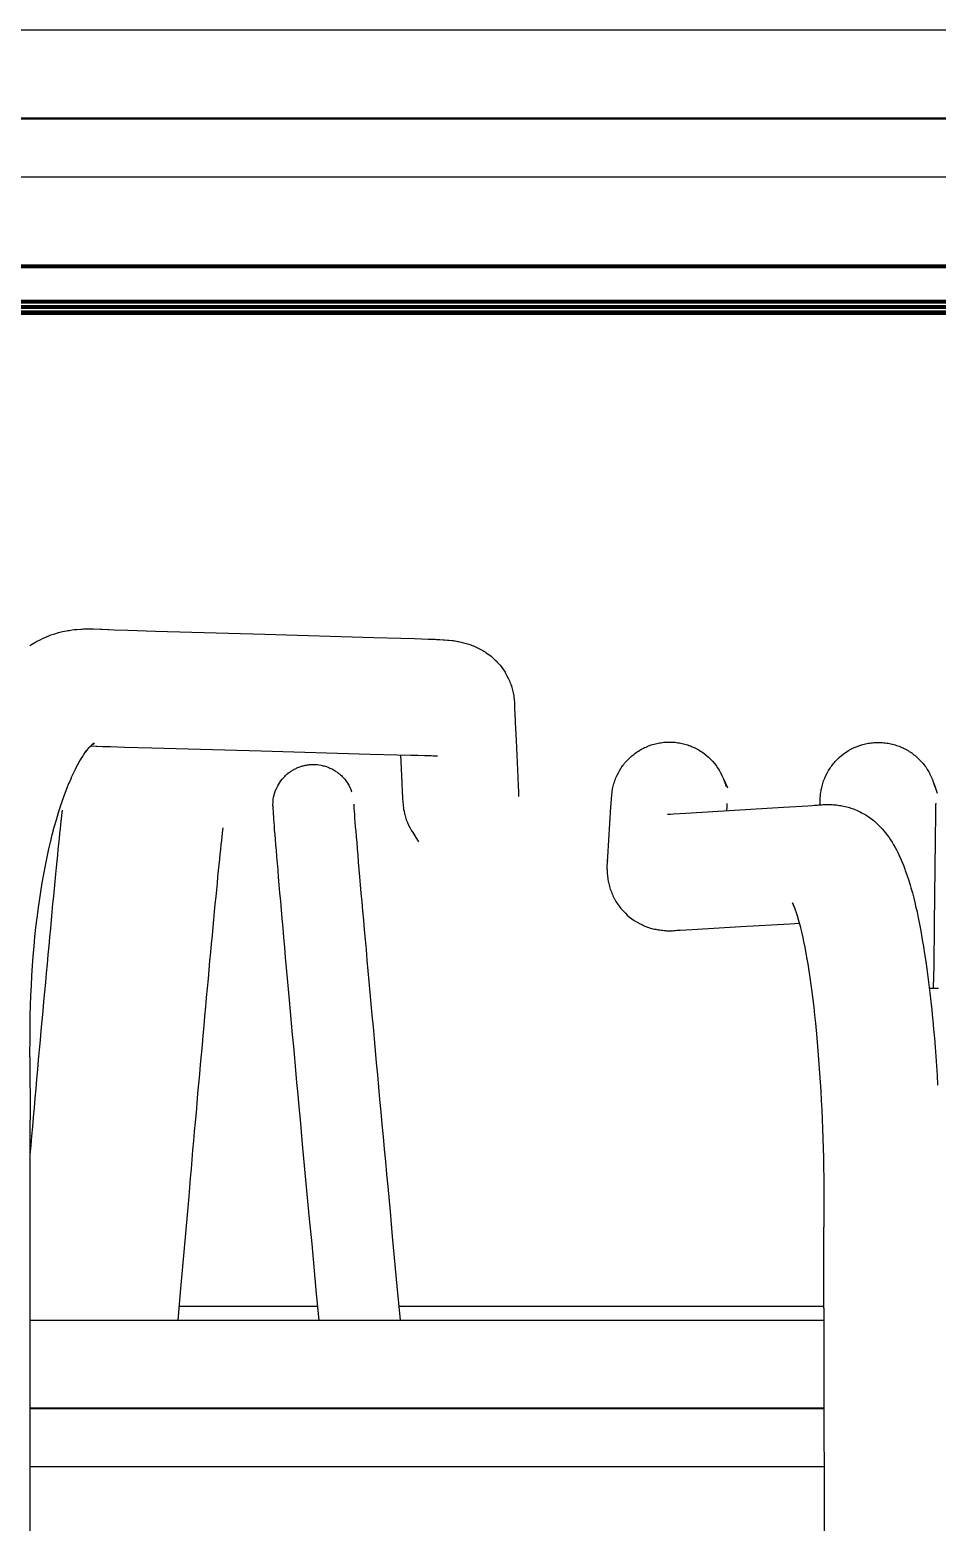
# Model space of a CAD drawing. Header units: millimetres. Extents: x -242 to 242, y -257 to 254.
# Drawn here: x -144.5 to -66, y 124.9 to 253.9 of the extents above; entities that cross this region are included whole.
import ezdxf

# ---------------------------------------------------------------- set-up
doc = ezdxf.new("R2010")
doc.units = ezdxf.units.MM
doc.layers.add('VISIBLE', color=7, linetype='Continuous')

msp = doc.modelspace()

# ---------------------------------------------------------------- linework, layer by layer
at = {"layer": 'VISIBLE'}
for p, q in [((-205.68, 253.92), (205.68, 253.92)), ((-204.15, 246.31), (204.15, 246.31)), ((-198, 246.23), (198, 246.23)), ((-204.15, 241.23), (204.15, 241.23)), ((-205.68, 233.61), (205.68, 233.61)), ((-197.98, 233.52), (197.98, 233.52)), ((-197.98, 233.46), (197.98, 233.46)), ((-197.86, 233.37), (197.86, 233.37)), ((-196.42, 230.56), (196.42, 230.56)), ((-195.41, 230.48), (195.41, 230.48)), ((-195.41, 230.42), (195.41, 230.42)), ((-195.28, 230.33), (195.28, 230.33)), ((-195.08, 230.09), (195.08, 230.09)), ((-195, 230.01), (195, 230.01)), ((-194.96, 229.95), (194.96, 229.95)), ((-194.88, 229.86), (194.88, 229.86)), ((-194.69, 229.63), (194.69, 229.63)), ((-194.62, 229.55), (194.62, 229.55)), ((-194.57, 229.49), (194.57, 229.49)), ((-194.49, 229.4), (194.49, 229.4)), ((-190.47, 229.36), (-29.92, 229.36)), ((-143.62, 201.18), (-143.29, 201.35)), ((-143.29, 201.35), (-143.07, 201.44)), ((-143.07, 201.44), (-142.74, 201.57)), ((-142.74, 201.57), (-142.63, 201.62)), ((-142.63, 201.62), (-142.52, 201.66)), ((-142.52, 201.66), (-142.41, 201.69)), ((-142.41, 201.69), (-142.3, 201.73)), ((-142.3, 201.73), (-141.96, 201.83)), ((-141.96, 201.83), (-141.85, 201.86)), ((-141.85, 201.86), (-141.73, 201.89)), ((-141.73, 201.89), (-141.62, 201.91)), ((-141.62, 201.91), (-141.29, 201.98)), ((-141.29, 201.98), (-141.17, 202)), ((-141.17, 202), (-141.06, 202.02)), ((-141.06, 202.02), (-140.94, 202.04)), ((-140.94, 202.04), (-140.61, 202.08)), ((-140.61, 202.08), (-140.49, 202.09)), ((-140.49, 202.09), (-140.38, 202.1)), ((-140.38, 202.1), (-140.05, 202.13)), ((-140.05, 202.13), (-139.93, 202.13)), ((-139.93, 202.13), (-139.82, 202.14)), ((-139.82, 202.14), (-139.5, 202.14)), ((-139.5, 202.14), (-139.38, 202.15)), ((-139.38, 202.15), (-139.07, 202.14)), ((-139.07, 202.14), (-138.95, 202.14)), ((-138.95, 202.14), (-138.34, 202.12)), ((-138.34, 202.12), (-138.22, 202.11)), ((-138.22, 202.11), (-137.62, 202.08)), ((-137.69, 202.08), (-137.15, 202.06)), ((-137.62, 202.08), (-137.62, 202.08)), ((-137.15, 202.06), (-135.97, 202.03)), ((-135.97, 202.03), (-133.6, 201.96)), ((-133.6, 201.96), (-124.15, 201.68)), ((-124.15, 201.68), (-114.73, 201.4)), ((-114.73, 201.4), (-112.38, 201.33)), ((-112.38, 201.33), (-111.2, 201.3)), ((-111.2, 201.3), (-110.61, 201.28)), ((-110.61, 201.28), (-110.01, 201.26)), ((-110.01, 201.26), (-109.71, 201.26)), ((-109.71, 201.26), (-109.42, 201.25)), ((-109.42, 201.25), (-109.3, 201.24)), ((-109.3, 201.24), (-109.01, 201.23)), ((-109.01, 201.23), (-108.73, 201.21)), ((-144.46, 200.71), (-144.36, 200.77)), ((-144.36, 200.77), (-144.03, 200.97)), ((-144.03, 200.97), (-143.93, 201.02)), ((-143.93, 201.02), (-143.83, 201.08)), ((-143.83, 201.08), (-143.62, 201.18)), ((-108.73, 201.21), (-108.61, 201.2)), ((-108.61, 201.2), (-108.35, 201.18)), ((-108.35, 201.18), (-108.23, 201.17)), ((-108.23, 201.17), (-107.98, 201.14)), ((-107.98, 201.14), (-107.86, 201.13)), ((-107.86, 201.13), (-107.74, 201.11)), ((-107.74, 201.11), (-107.69, 201.1)), ((-107.69, 201.1), (-107.46, 201.06)), ((-107.46, 201.06), (-107.4, 201.05)), ((-107.4, 201.05), (-107.28, 201.03)), ((-107.28, 201.03), (-107.16, 201)), ((-107.16, 201), (-106.97, 200.95)), ((-106.97, 200.95), (-106.85, 200.92)), ((-106.85, 200.92), (-106.73, 200.89)), ((-106.73, 200.89), (-106.62, 200.85)), ((-106.62, 200.85), (-106.5, 200.82)), ((-106.5, 200.82), (-106.33, 200.76)), ((-106.33, 200.76), (-106.22, 200.72)), ((-106.22, 200.72), (-106.1, 200.67)), ((-106.1, 200.67), (-105.99, 200.62)), ((-105.99, 200.62), (-105.88, 200.57)), ((-105.88, 200.57), (-105.77, 200.52)), ((-105.77, 200.52), (-105.63, 200.45)), ((-105.63, 200.45), (-105.52, 200.4)), ((-105.52, 200.4), (-105.41, 200.34)), ((-105.41, 200.34), (-105.3, 200.28)), ((-105.3, 200.28), (-105.2, 200.21)), ((-105.2, 200.21), (-105.1, 200.15)), ((-105.1, 200.15), (-105, 200.08)), ((-105, 200.08), (-104.88, 200)), ((-104.88, 200), (-104.78, 199.93)), ((-104.78, 199.93), (-104.59, 199.78)), ((-104.59, 199.78), (-104.4, 199.62)), ((-104.4, 199.62), (-104.31, 199.54)), ((-104.31, 199.54), (-104.22, 199.45)), ((-104.22, 199.45), (-104.14, 199.37)), ((-104.14, 199.37), (-104.05, 199.28)), ((-104.05, 199.28), (-103.97, 199.19)), ((-103.97, 199.19), (-103.89, 199.1)), ((-103.89, 199.1), (-103.81, 199)), ((-103.81, 199), (-103.66, 198.81)), ((-103.66, 198.81), (-103.52, 198.61)), ((-103.52, 198.61), (-103.38, 198.4)), ((-103.38, 198.4), (-103.33, 198.31)), ((-103.33, 198.31), (-103.21, 198.09)), ((-103.21, 198.09), (-103.1, 197.88)), ((-103.1, 197.88), (-103, 197.65)), ((-103, 197.65), (-102.95, 197.54)), ((-102.95, 197.54), (-102.91, 197.42)), ((-102.91, 197.42), (-102.87, 197.31)), ((-102.87, 197.31), (-102.83, 197.21)), ((-102.83, 197.21), (-102.8, 197.09)), ((-102.8, 197.09), (-102.73, 196.85)), ((-102.73, 196.85), (-102.68, 196.61)), ((-102.68, 196.61), (-102.63, 196.37)), ((-102.63, 196.37), (-102.62, 196.27)), ((-102.62, 196.27), (-102.59, 196.02)), ((-102.59, 196.02), (-102.57, 195.78)), ((-102.57, 195.78), (-102.56, 195.67)), ((-102.56, 195.67), (-102.56, 195.57)), ((-102.56, 195.57), (-102.55, 195.22)), ((-102.55, 195.22), (-102.55, 195.02)), ((-102.55, 195.18), (-102.54, 194.87)), ((-102.55, 195.02), (-102.55, 195.02)), ((-102.54, 194.87), (-102.5, 194.08)), ((-102.5, 194.08), (-102.43, 192.49)), ((-139.15, 192.07), (-138.97, 192.24)), ((-139.06, 192.15), (-138.89, 192.29)), ((-139.02, 192.19), (-138.92, 192.25)), ((-139.02, 192.18), (-138.92, 192.23)), ((-139.01, 192.19), (-138.87, 192.28)), ((-138.97, 192.24), (-138.97, 192.24)), ((-138.92, 192.25), (-138.92, 192.25)), ((-138.92, 192.23), (-138.92, 192.23)), ((-138.89, 192.29), (-138.89, 192.29)), ((-138.87, 192.28), (-138.87, 192.28)), ((-102.43, 192.49), (-102.28, 189.32)), ((-90.5, 192.18), (-90.38, 192.21)), ((-90.38, 192.21), (-90.26, 192.24)), ((-90.26, 192.24), (-90.14, 192.26)), ((-90.14, 192.26), (-90.02, 192.29)), ((-90.02, 192.29), (-89.9, 192.31)), ((-89.9, 192.31), (-89.78, 192.32)), ((-89.78, 192.32), (-89.65, 192.34)), ((-89.65, 192.34), (-89.53, 192.35)), ((-89.53, 192.35), (-89.41, 192.36)), ((-89.41, 192.36), (-89.29, 192.36)), ((-89.29, 192.36), (-89.16, 192.36)), ((-89.16, 192.36), (-89.04, 192.36)), ((-89.04, 192.36), (-88.92, 192.36)), ((-88.92, 192.36), (-88.8, 192.35)), ((-88.8, 192.35), (-88.67, 192.34)), ((-88.67, 192.34), (-88.55, 192.32)), ((-88.55, 192.32), (-88.43, 192.31)), ((-88.43, 192.31), (-88.31, 192.29)), ((-88.31, 192.29), (-88.19, 192.26)), ((-88.19, 192.26), (-88.07, 192.24)), ((-88.07, 192.24), (-87.95, 192.21)), ((-87.95, 192.21), (-87.83, 192.18)), ((-72.34, 192.18), (-72.1, 192.24)), ((-72.1, 192.24), (-71.98, 192.26)), ((-71.98, 192.26), (-71.85, 192.28)), ((-71.85, 192.28), (-71.73, 192.29)), ((-71.73, 192.29), (-71.61, 192.31)), ((-71.61, 192.31), (-71.49, 192.32)), ((-71.49, 192.32), (-71.36, 192.33)), ((-71.36, 192.33), (-71.24, 192.33)), ((-71.24, 192.33), (-71.12, 192.33)), ((-71.12, 192.33), (-71, 192.33)), ((-71, 192.33), (-70.87, 192.33)), ((-70.87, 192.33), (-70.75, 192.32)), ((-70.75, 192.32), (-70.63, 192.31)), ((-70.63, 192.31), (-70.51, 192.29)), ((-70.51, 192.29), (-70.38, 192.28)), ((-70.38, 192.28), (-70.26, 192.26)), ((-70.26, 192.26), (-70.14, 192.24)), ((-70.14, 192.24), (-70.02, 192.21)), ((-70.02, 192.21), (-69.9, 192.18)), ((-140.13, 190.74), (-139.9, 191.1)), ((-139.94, 191.04), (-139.78, 191.29)), ((-139.9, 191.1), (-139.9, 191.1)), ((-139.78, 191.29), (-139.54, 191.63)), ((-139.63, 191.5), (-139.42, 191.78)), ((-139.54, 191.63), (-139.54, 191.63)), ((-139.47, 191.71), (-139.32, 191.9)), ((-139.42, 191.78), (-139.42, 191.78)), ((-139.34, 191.88), (-139.22, 192.01)), ((-139.32, 191.9), (-139.32, 191.9)), ((-139.22, 192), (-139.13, 192.09)), ((-139.22, 192.01), (-139.22, 192.01)), ((-139.19, 192.04), (-138.65, 192.01)), ((-139.04, 192.16), (-138.99, 192.19)), ((-138.99, 192.19), (-138.99, 192.19)), ((-138.71, 192.02), (-138.18, 191.99)), ((-138.65, 192.01), (-138.65, 192.01)), ((-138.18, 191.99), (-138.07, 191.99)), ((-138.07, 191.99), (-137.47, 191.97)), ((-137.47, 191.97), (-136.28, 191.93)), ((-136.28, 191.93), (-133.92, 191.86)), ((-133.92, 191.86), (-124.47, 191.6)), ((-124.47, 191.6), (-115.04, 191.33)), ((-115.04, 191.33), (-112.69, 191.27)), ((-112.69, 191.27), (-111.51, 191.23)), ((-112.42, 191.26), (-112.3, 188.83)), ((-111.51, 191.23), (-110.92, 191.22)), ((-110.92, 191.22), (-110.33, 191.21)), ((-110.33, 191.21), (-109.75, 191.19)), ((-109.75, 191.19), (-109.48, 191.18)), ((-109.58, 191.18), (-109.33, 191.17)), ((-109.48, 191.18), (-109.48, 191.18)), ((-109.39, 191.17), (-109.21, 191.16)), ((-109.33, 191.17), (-109.33, 191.17)), ((-109.25, 191.16), (-109.22, 191.16)), ((-109.21, 191.16), (-109.21, 191.16)), ((-92.71, 190.89), (-92.62, 190.98)), ((-92.62, 190.98), (-92.53, 191.06)), ((-92.53, 191.06), (-92.44, 191.15)), ((-92.44, 191.15), (-92.34, 191.22)), ((-92.34, 191.22), (-92.25, 191.3)), ((-92.25, 191.3), (-92.15, 191.38)), ((-92.15, 191.38), (-92.05, 191.45)), ((-92.05, 191.45), (-91.95, 191.52)), ((-91.95, 191.52), (-91.84, 191.58)), ((-91.84, 191.58), (-91.74, 191.65)), ((-91.74, 191.65), (-91.63, 191.71)), ((-91.63, 191.71), (-91.53, 191.77)), ((-91.53, 191.77), (-91.42, 191.83)), ((-91.42, 191.83), (-91.31, 191.88)), ((-91.31, 191.88), (-91.19, 191.93)), ((-91.19, 191.93), (-91.08, 191.98)), ((-91.08, 191.98), (-90.97, 192.03)), ((-90.97, 192.03), (-90.85, 192.07)), ((-90.85, 192.07), (-90.74, 192.11)), ((-90.74, 192.11), (-90.62, 192.15)), ((-90.62, 192.15), (-90.5, 192.18)), ((-87.83, 192.18), (-87.71, 192.15)), ((-87.71, 192.15), (-87.59, 192.11)), ((-87.59, 192.11), (-87.48, 192.07)), ((-87.48, 192.07), (-87.36, 192.03)), ((-87.36, 192.03), (-87.25, 191.98)), ((-87.25, 191.98), (-87.13, 191.93)), ((-87.13, 191.93), (-87.02, 191.88)), ((-87.02, 191.88), (-86.91, 191.83)), ((-86.91, 191.83), (-86.8, 191.77)), ((-86.8, 191.77), (-86.69, 191.71)), ((-86.69, 191.71), (-86.59, 191.65)), ((-86.59, 191.65), (-86.48, 191.58)), ((-86.48, 191.58), (-86.38, 191.52)), ((-86.38, 191.52), (-86.18, 191.38)), ((-86.18, 191.38), (-85.99, 191.22)), ((-85.99, 191.22), (-85.8, 191.06)), ((-85.8, 191.06), (-85.62, 190.89)), ((-74.66, 190.86), (-74.49, 191.03)), ((-74.49, 191.03), (-74.3, 191.19)), ((-74.3, 191.19), (-74.11, 191.34)), ((-74.11, 191.34), (-73.9, 191.49)), ((-73.9, 191.49), (-73.7, 191.62)), ((-73.7, 191.62), (-73.48, 191.74)), ((-73.48, 191.74), (-73.26, 191.85)), ((-73.26, 191.85), (-73.04, 191.95)), ((-73.26, 191.85), (-73.26, 191.85)), ((-73.04, 191.95), (-72.81, 192.04)), ((-72.81, 192.04), (-72.57, 192.12)), ((-72.57, 192.12), (-72.34, 192.18)), ((-69.9, 192.18), (-69.78, 192.15)), ((-69.78, 192.15), (-69.66, 192.12)), ((-69.66, 192.12), (-69.55, 192.08)), ((-69.55, 192.08), (-69.43, 192.04)), ((-69.43, 192.04), (-69.32, 192)), ((-69.32, 192), (-69.2, 191.95)), ((-69.2, 191.95), (-69.09, 191.9)), ((-69.09, 191.9), (-68.98, 191.85)), ((-68.98, 191.85), (-68.87, 191.8)), ((-68.87, 191.8), (-68.76, 191.74)), ((-68.76, 191.74), (-68.54, 191.62)), ((-68.54, 191.62), (-68.44, 191.56)), ((-68.44, 191.56), (-68.34, 191.49)), ((-68.34, 191.49), (-68.23, 191.42)), ((-68.23, 191.42), (-68.18, 191.38)), ((-68.18, 191.38), (-68.14, 191.35)), ((-68.14, 191.35), (-68.04, 191.27)), ((-68.04, 191.27), (-67.94, 191.2)), ((-67.94, 191.2), (-67.85, 191.12)), ((-67.85, 191.12), (-67.76, 191.03)), ((-67.76, 191.03), (-67.67, 190.95)), ((-67.67, 190.95), (-67.58, 190.87)), ((-140.87, 189.27), (-140.68, 189.67)), ((-140.68, 189.67), (-140.46, 190.13)), ((-140.5, 190.05), (-140.27, 190.48)), ((-140.46, 190.13), (-140.46, 190.13)), ((-140.31, 190.41), (-140.09, 190.8)), ((-140.27, 190.48), (-140.27, 190.48)), ((-140.09, 190.8), (-140.09, 190.8)), ((-122.23, 189.58), (-122.16, 189.63)), ((-122.16, 189.63), (-122.09, 189.69)), ((-122.09, 189.69), (-122.03, 189.74)), ((-122.03, 189.74), (-121.96, 189.79)), ((-121.96, 189.79), (-121.89, 189.84)), ((-121.89, 189.84), (-121.81, 189.88)), ((-121.81, 189.88), (-121.74, 189.93)), ((-121.74, 189.93), (-121.67, 189.97)), ((-121.67, 189.97), (-121.59, 190.01)), ((-121.59, 190.01), (-121.51, 190.05)), ((-121.51, 190.05), (-121.44, 190.09)), ((-121.44, 190.09), (-121.36, 190.13)), ((-121.36, 190.13), (-121.28, 190.16)), ((-121.28, 190.16), (-121.2, 190.19)), ((-121.2, 190.19), (-121.12, 190.22)), ((-121.12, 190.22), (-121.04, 190.25)), ((-121.04, 190.25), (-120.96, 190.28)), ((-120.96, 190.28), (-120.87, 190.3)), ((-120.87, 190.3), (-120.79, 190.32)), ((-120.79, 190.32), (-120.62, 190.36)), ((-120.62, 190.36), (-120.54, 190.37)), ((-120.54, 190.37), (-120.46, 190.39)), ((-120.46, 190.39), (-120.37, 190.4)), ((-120.37, 190.4), (-120.28, 190.41)), ((-120.28, 190.41), (-120.2, 190.42)), ((-120.2, 190.42), (-120.11, 190.42)), ((-120.11, 190.42), (-120.03, 190.42)), ((-120.03, 190.42), (-119.94, 190.43)), ((-119.94, 190.43), (-119.86, 190.42)), ((-119.86, 190.42), (-119.77, 190.42)), ((-119.77, 190.42), (-119.68, 190.42)), ((-119.68, 190.42), (-119.6, 190.41)), ((-119.6, 190.41), (-119.43, 190.39)), ((-119.43, 190.39), (-119.26, 190.36)), ((-119.26, 190.36), (-119.18, 190.34)), ((-119.18, 190.34), (-119.09, 190.32)), ((-119.09, 190.32), (-119, 190.3)), ((-119.09, 190.32), (-119.09, 190.32)), ((-119, 190.3), (-118.92, 190.27)), ((-118.92, 190.27), (-118.84, 190.25)), ((-118.84, 190.25), (-118.76, 190.22)), ((-118.76, 190.22), (-118.68, 190.19)), ((-118.68, 190.19), (-118.6, 190.16)), ((-118.6, 190.16), (-118.52, 190.12)), ((-118.52, 190.12), (-118.44, 190.09)), ((-118.44, 190.09), (-118.36, 190.05)), ((-118.36, 190.05), (-118.29, 190.01)), ((-118.29, 190.01), (-118.21, 189.97)), ((-118.21, 189.97), (-118.14, 189.93)), ((-118.14, 189.93), (-118.06, 189.88)), ((-118.06, 189.88), (-117.99, 189.83)), ((-117.99, 189.83), (-117.92, 189.79)), ((-117.92, 189.79), (-117.85, 189.74)), ((-117.85, 189.74), (-117.78, 189.68)), ((-117.78, 189.68), (-117.72, 189.63)), ((-117.72, 189.63), (-117.65, 189.58)), ((-93.69, 189.49), (-93.58, 189.71)), ((-93.58, 189.71), (-93.46, 189.93)), ((-93.46, 189.93), (-93.33, 190.14)), ((-93.33, 190.14), (-93.26, 190.24)), ((-93.26, 190.24), (-93.19, 190.34)), ((-93.19, 190.34), (-93.11, 190.43)), ((-93.11, 190.43), (-93.04, 190.53)), ((-93.04, 190.53), (-92.96, 190.62)), ((-92.96, 190.62), (-92.88, 190.72)), ((-92.88, 190.72), (-92.79, 190.81)), ((-92.79, 190.81), (-92.71, 190.89)), ((-85.62, 190.89), (-85.45, 190.72)), ((-85.45, 190.72), (-85.29, 190.53)), ((-85.29, 190.53), (-85.14, 190.34)), ((-85.14, 190.34), (-85, 190.14)), ((-85, 190.14), (-84.87, 189.93)), ((-84.87, 189.93), (-84.75, 189.71)), ((-84.75, 189.71), (-84.64, 189.49)), ((-75.65, 189.46), (-75.54, 189.68)), ((-75.54, 189.68), (-75.42, 189.9)), ((-75.42, 189.9), (-75.29, 190.1)), ((-75.29, 190.1), (-75.22, 190.21)), ((-75.22, 190.21), (-75.14, 190.31)), ((-75.14, 190.31), (-75.07, 190.4)), ((-75.07, 190.4), (-74.99, 190.5)), ((-74.99, 190.5), (-74.91, 190.59)), ((-74.91, 190.59), (-74.83, 190.69)), ((-74.83, 190.69), (-74.75, 190.78)), ((-74.75, 190.78), (-74.66, 190.86)), ((-67.58, 190.87), (-67.41, 190.69)), ((-67.41, 190.69), (-67.33, 190.6)), ((-67.33, 190.6), (-67.25, 190.5)), ((-67.25, 190.5), (-67.17, 190.41)), ((-67.17, 190.41), (-67.1, 190.31)), ((-67.1, 190.31), (-67.02, 190.21)), ((-67.02, 190.21), (-66.95, 190.11)), ((-66.95, 190.11), (-66.89, 190)), ((-66.89, 190), (-66.82, 189.9)), ((-66.82, 189.9), (-66.76, 189.79)), ((-66.76, 189.79), (-66.7, 189.68)), ((-66.7, 189.68), (-66.65, 189.58)), ((-141.43, 187.87), (-141.26, 188.34)), ((-141.26, 188.34), (-141.04, 188.86)), ((-141.06, 188.82), (-140.86, 189.28)), ((-141.04, 188.86), (-141.04, 188.86)), ((-140.86, 189.28), (-140.86, 189.28)), ((-123.17, 188.27), (-123.1, 188.42)), ((-123.1, 188.42), (-123.03, 188.58)), ((-123.03, 188.58), (-122.94, 188.73)), ((-122.94, 188.73), (-122.85, 188.87)), ((-122.85, 188.87), (-122.75, 189.01)), ((-122.75, 189.01), (-122.65, 189.15)), ((-122.65, 189.15), (-122.53, 189.28)), ((-122.53, 189.28), (-122.42, 189.4)), ((-122.42, 189.4), (-122.35, 189.46)), ((-122.35, 189.46), (-122.29, 189.52)), ((-122.29, 189.52), (-122.23, 189.58)), ((-117.65, 189.58), (-117.59, 189.52)), ((-117.59, 189.52), (-117.52, 189.46)), ((-117.52, 189.46), (-117.46, 189.4)), ((-117.46, 189.4), (-117.34, 189.28)), ((-117.34, 189.28), (-117.23, 189.15)), ((-117.23, 189.15), (-117.13, 189.01)), ((-117.13, 189.01), (-117.03, 188.87)), ((-117.03, 188.87), (-116.94, 188.72)), ((-116.94, 188.72), (-116.85, 188.58)), ((-116.85, 188.58), (-116.77, 188.42)), ((-116.81, 188.5), (-116.75, 188.39)), ((-116.77, 188.42), (-116.77, 188.41)), ((-116.77, 188.41), (-116.7, 188.25)), ((-112.3, 188.83), (-112.26, 188.04)), ((-102.28, 189.32), (-102.24, 188.53)), ((-102.24, 188.53), (-102.22, 188.14)), ((-94.08, 188.32), (-94.06, 188.44)), ((-94.06, 188.44), (-94.03, 188.56)), ((-94.03, 188.56), (-94, 188.68)), ((-94, 188.68), (-93.96, 188.79)), ((-93.96, 188.79), (-93.92, 188.91)), ((-93.92, 188.91), (-93.88, 189.03)), ((-93.88, 189.04), (-93.84, 189.16)), ((-93.88, 189.03), (-93.88, 189.04)), ((-93.84, 189.16), (-93.79, 189.27)), ((-93.79, 189.27), (-93.69, 189.49)), ((-84.64, 189.49), (-84.63, 189.48)), ((-84.63, 189.48), (-84.53, 189.25)), ((-84.53, 189.25), (-84.48, 189.14)), ((-84.5, 189.18), (-84.45, 189.08)), ((-84.5, 189.17), (-84.47, 189.11)), ((-84.48, 189.14), (-84.44, 189.02)), ((-84.45, 189.08), (-84.16, 188.41)), ((-84.44, 189.02), (-84.36, 188.79)), ((-84.36, 188.79), (-84.3, 188.55)), ((-84.3, 188.55), (-84.29, 188.53)), ((-76.03, 188.3), (-75.98, 188.54)), ((-75.98, 188.54), (-75.95, 188.66)), ((-75.95, 188.66), (-75.91, 188.78)), ((-75.91, 188.78), (-75.88, 188.89)), ((-75.88, 188.89), (-75.84, 189.01)), ((-75.84, 189.01), (-75.79, 189.12)), ((-75.79, 189.12), (-75.75, 189.24)), ((-75.75, 189.24), (-75.65, 189.46)), ((-66.65, 189.58), (-66.59, 189.46)), ((-66.59, 189.46), (-66.54, 189.35)), ((-66.54, 189.35), (-66.49, 189.24)), ((-66.49, 189.24), (-66.45, 189.13)), ((-66.45, 189.13), (-66.44, 189.12)), ((-66.44, 189.12), (-66.4, 189)), ((-66.4, 189), (-66.32, 188.77)), ((-66.33, 188.79), (-66.27, 188.63)), ((-66.32, 188.77), (-66.26, 188.53)), ((-66.31, 188.73), (-66.29, 188.67)), ((-66.27, 188.63), (-66.04, 187.95)), ((-66.26, 188.53), (-66.25, 188.52)), ((-66.25, 188.52), (-66.25, 188.5)), ((-141.82, 186.74), (-141.63, 187.31)), ((-141.63, 187.31), (-141.43, 187.88)), ((-141.43, 187.88), (-141.43, 187.88)), ((-123.45, 186.89), (-123.43, 187.23)), ((-123.43, 187.23), (-123.41, 187.4)), ((-123.41, 187.43), (-123.38, 187.6)), ((-123.41, 187.4), (-123.41, 187.43)), ((-123.38, 187.6), (-123.34, 187.77)), ((-123.34, 187.77), (-123.29, 187.93)), ((-123.29, 187.93), (-123.24, 188.09)), ((-123.24, 188.09), (-123.18, 188.25)), ((-123.18, 188.25), (-123.17, 188.27)), ((-116.7, 188.25), (-116.64, 188.09)), ((-116.64, 188.09), (-116.62, 188.05)), ((-112.26, 188.04), (-112.24, 187.65)), ((-112.24, 187.65), (-112.23, 187.44)), ((-112.23, 187.44), (-112.22, 187.25)), ((-112.22, 187.25), (-112.21, 187.17)), ((-112.21, 187.17), (-112.19, 186.93)), ((-102.22, 188.14), (-102.22, 187.93)), ((-102.22, 187.93), (-102.21, 187.74)), ((-102.21, 187.74), (-102.2, 187.67)), ((-102.2, 187.67), (-102.2, 187.67)), ((-94.22, 186.76), (-94.21, 187.03)), ((-94.21, 187.03), (-94.2, 187.17)), ((-94.2, 187.17), (-94.19, 187.3)), ((-94.19, 187.3), (-94.18, 187.44)), ((-94.18, 187.51), (-94.16, 187.75)), ((-94.18, 187.44), (-94.18, 187.51)), ((-94.16, 187.8), (-94.13, 188.04)), ((-94.16, 187.75), (-94.16, 187.8)), ((-94.13, 188.04), (-94.12, 188.08)), ((-94.12, 188.08), (-94.08, 188.32)), ((-84.17, 186.95), (-84.17, 187.06)), ((-84.17, 187.06), (-84.17, 187.06)), ((-76.15, 187.1), (-76.14, 187.25)), ((-76.15, 186.94), (-76.15, 187.1)), ((-76.14, 187.36), (-76.13, 187.45)), ((-76.14, 187.25), (-76.14, 187.36)), ((-76.13, 187.52), (-76.11, 187.76)), ((-76.13, 187.45), (-76.13, 187.52)), ((-76.11, 187.8), (-76.1, 187.92)), ((-76.11, 187.76), (-76.11, 187.8)), ((-76.1, 187.92), (-76.08, 188.04)), ((-76.08, 188.04), (-76.06, 188.16)), ((-76.06, 188.16), (-76.04, 188.28)), ((-76.04, 188.28), (-76.03, 188.3)), ((-66.13, 187), (-66.12, 187.09)), ((-66.12, 187.09), (-66.12, 187.09)), ((-142.16, 185.65), (-141.97, 186.28)), ((-141.97, 186.28), (-141.78, 186.89)), ((-141.78, 186.89), (-141.78, 186.89)), ((-141.72, 185.7), (-141.68, 186.01)), ((-141.68, 186.01), (-141.65, 186.28)), ((-141.65, 186.28), (-141.63, 186.49)), ((-123.45, 186.84), (-123.45, 186.89)), ((-123.45, 186.84), (-123.45, 186.76)), ((-123.45, 186.76), (-123.44, 186.64)), ((-123.44, 186.64), (-123.43, 186.3)), ((-123.43, 186.3), (-123.42, 186.14)), ((-123.42, 186.14), (-123.4, 185.94)), ((-123.4, 185.94), (-123.39, 185.7)), ((-116.46, 186.99), (-116.46, 186.99)), ((-116.46, 186.99), (-116.45, 186.83)), ((-116.45, 186.84), (-116.45, 186.84)), ((-116.45, 186.83), (-116.44, 186.63)), ((-116.44, 186.63), (-116.42, 186.39)), ((-116.42, 186.39), (-116.4, 186.11)), ((-116.4, 186.11), (-116.38, 185.79)), ((-116.38, 185.79), (-116.35, 185.44)), ((-112.19, 186.93), (-112.19, 186.88)), ((-112.19, 186.88), (-112.16, 186.64)), ((-112.16, 186.64), (-112.14, 186.52)), ((-112.14, 186.52), (-112.11, 186.4)), ((-112.11, 186.4), (-112.06, 186.16)), ((-112.06, 186.16), (-112.05, 186.11)), ((-112.05, 186.11), (-111.98, 185.88)), ((-111.98, 185.88), (-111.91, 185.64)), ((-94.49, 182.43), (-94.22, 186.76)), ((-89.33, 186.12), (-89.24, 186.12)), ((-89.33, 186.12), (-89.28, 186.12)), ((-89.33, 186.12), (-89.33, 186.12)), ((-89.32, 186.12), (-89.19, 186.12)), ((-89.32, 186.12), (-89.32, 186.12)), ((-89.19, 186.12), (-89.07, 186.13)), ((-89.07, 186.13), (-88.81, 186.15)), ((-88.81, 186.15), (-87.75, 186.22)), ((-87.75, 186.22), (-83.54, 186.47)), ((-84.2, 186.54), (-84.19, 186.68)), ((-84.2, 186.43), (-84.2, 186.54)), ((-84.19, 186.68), (-84.18, 186.81)), ((-84.18, 186.81), (-84.17, 186.95)), ((-83.54, 186.47), (-79.32, 186.73)), ((-79.32, 186.73), (-77.21, 186.86)), ((-77.21, 186.86), (-76.79, 186.89)), ((-76.8, 186.88), (-76.6, 186.9)), ((-76.66, 186.9), (-76.39, 186.92)), ((-76.66, 186.9), (-76.66, 186.9)), ((-76.39, 186.92), (-76.27, 186.93)), ((-76.27, 186.93), (-76, 186.95)), ((-76, 186.95), (-75.88, 186.96)), ((-75.88, 186.96), (-75.75, 186.97)), ((-75.75, 186.97), (-75.63, 186.97)), ((-75.63, 186.97), (-75.49, 186.97)), ((-75.49, 186.97), (-75.37, 186.97)), ((-75.37, 186.97), (-75.25, 186.97)), ((-75.25, 186.97), (-75.1, 186.96)), ((-75.1, 186.96), (-74.98, 186.95)), ((-74.98, 186.95), (-74.86, 186.94)), ((-74.86, 186.94), (-74.74, 186.93)), ((-74.74, 186.93), (-74.62, 186.91)), ((-74.62, 186.91), (-74.47, 186.89)), ((-74.47, 186.89), (-74.35, 186.87)), ((-74.35, 186.87), (-74.23, 186.85)), ((-74.23, 186.85), (-74.11, 186.83)), ((-74.11, 186.83), (-73.99, 186.8)), ((-73.99, 186.8), (-73.84, 186.76)), ((-73.84, 186.76), (-73.72, 186.73)), ((-73.72, 186.73), (-73.61, 186.7)), ((-73.61, 186.7), (-73.49, 186.66)), ((-73.49, 186.66), (-73.37, 186.62)), ((-73.37, 186.62), (-73.26, 186.58)), ((-73.26, 186.58), (-73.15, 186.53)), ((-73.15, 186.53), (-73, 186.47)), ((-73, 186.47), (-72.89, 186.42)), ((-72.89, 186.42), (-72.77, 186.37)), ((-72.77, 186.37), (-72.67, 186.32)), ((-72.67, 186.32), (-72.56, 186.26)), ((-72.56, 186.26), (-72.45, 186.2)), ((-72.45, 186.2), (-72.3, 186.12)), ((-72.3, 186.12), (-72.2, 186.06)), ((-72.2, 186.06), (-72.09, 185.99)), ((-72.09, 185.99), (-71.99, 185.92)), ((-71.99, 185.92), (-71.79, 185.78)), ((-71.79, 185.78), (-71.6, 185.63)), ((-66.15, 185.72), (-66.14, 186.17)), ((-66.14, 186.38), (-66.13, 186.57)), ((-66.14, 186.17), (-66.14, 186.38)), ((-66.13, 186.98), (-66.12, 187.02)), ((-66.13, 186.88), (-66.13, 187)), ((-66.13, 186.74), (-66.13, 186.88)), ((-66.13, 186.57), (-66.13, 186.74)), ((-142.51, 184.35), (-142.34, 185.01)), ((-142.34, 185.01), (-142.16, 185.65)), ((-141.89, 184.03), (-141.85, 184.45)), ((-141.85, 184.45), (-141.81, 184.85)), ((-141.81, 184.85), (-141.77, 185.21)), ((-141.77, 185.21), (-141.73, 185.54)), ((-141.73, 185.54), (-141.72, 185.7)), ((-127.84, 184.18), (-127.8, 184.48)), ((-127.8, 184.48), (-127.77, 184.74)), ((-127.77, 184.74), (-127.75, 184.94)), ((-123.39, 185.7), (-123.37, 185.42)), ((-123.37, 185.42), (-123.34, 185.11)), ((-123.34, 185.11), (-123.32, 184.76)), ((-123.32, 184.76), (-123.28, 184.37)), ((-116.35, 185.44), (-116.32, 185.05)), ((-116.32, 185.05), (-116.28, 184.63)), ((-116.28, 184.63), (-116.24, 184.17)), ((-111.91, 185.64), (-111.82, 185.41)), ((-111.82, 185.41), (-111.72, 185.19)), ((-111.72, 185.19), (-111.61, 184.97)), ((-111.61, 184.97), (-111.55, 184.86)), ((-111.55, 184.86), (-111.49, 184.76)), ((-111.49, 184.76), (-111.42, 184.65)), ((-111.42, 184.65), (-111.36, 184.55)), ((-111.4, 184.62), (-111.27, 184.39)), ((-111.36, 184.55), (-111.29, 184.45)), ((-71.6, 185.63), (-71.45, 185.52)), ((-71.45, 185.52), (-71.27, 185.36)), ((-71.27, 185.36), (-71.09, 185.19)), ((-71.09, 185.19), (-70.95, 185.04)), ((-70.95, 185.04), (-70.78, 184.87)), ((-70.78, 184.87), (-70.63, 184.68)), ((-70.63, 184.68), (-70.48, 184.51)), ((-70.48, 184.51), (-70.34, 184.32)), ((-66.17, 183.9), (-66.16, 184.8)), ((-66.16, 184.8), (-66.15, 185.26)), ((-66.15, 185.26), (-66.15, 185.72)), ((-142.81, 183.12), (-142.64, 183.82)), ((-142.67, 183.69), (-142.51, 184.35)), ((-142.64, 183.82), (-142.64, 183.82)), ((-141.99, 183.1), (-141.94, 183.58)), ((-141.94, 183.58), (-141.89, 184.03)), ((-127.95, 183.09), (-127.91, 183.48)), ((-127.91, 183.48), (-127.87, 183.85)), ((-127.87, 183.85), (-127.84, 184.18)), ((-123.28, 184.37), (-123.25, 183.95)), ((-123.25, 183.95), (-123.21, 183.49)), ((-123.21, 183.49), (-123.17, 182.99)), ((-116.24, 184.17), (-116.2, 183.67)), ((-116.2, 183.67), (-116.16, 183.14)), ((-111.29, 184.45), (-111.21, 184.35)), ((-111.27, 184.39), (-110.86, 183.73)), ((-111.21, 184.35), (-111.2, 184.33)), ((-70.34, 184.32), (-70.19, 184.12)), ((-70.19, 184.12), (-70.06, 183.92)), ((-70.06, 183.92), (-69.92, 183.7)), ((-69.92, 183.7), (-69.79, 183.49)), ((-69.79, 183.49), (-69.65, 183.24)), ((-69.65, 183.24), (-69.54, 183.04)), ((-66.26, 176.63), (-66.17, 183.9)), ((-143.11, 181.68), (-142.96, 182.41)), ((-142.96, 182.41), (-142.81, 183.12)), ((-142.15, 181.51), (-142.09, 182.06)), ((-142.09, 182.06), (-142.04, 182.6)), ((-142.04, 182.6), (-141.99, 183.1)), ((-128.09, 181.75), (-128.04, 182.23)), ((-128.04, 182.23), (-127.99, 182.67)), ((-127.99, 182.67), (-127.95, 183.09)), ((-123.17, 182.99), (-123.13, 182.46)), ((-123.13, 182.46), (-123.08, 181.9)), ((-123.08, 181.9), (-123.03, 181.31)), ((-116.16, 183.14), (-116.11, 182.58)), ((-116.11, 182.58), (-116.06, 181.99)), ((-116.06, 181.99), (-116.01, 181.36)), ((-94.54, 181.67), (-94.52, 181.92)), ((-94.52, 181.99), (-94.5, 182.13)), ((-94.52, 181.92), (-94.52, 181.99)), ((-94.51, 182.07), (-94.49, 182.43)), ((-69.54, 183.04), (-69.4, 182.76)), ((-69.4, 182.76), (-69.3, 182.55)), ((-69.3, 182.55), (-69.17, 182.25)), ((-69.17, 182.25), (-69.08, 182.04)), ((-69.08, 182.04), (-68.95, 181.72)), ((-143.38, 180.19), (-143.25, 180.95)), ((-143.25, 180.95), (-143.11, 181.68)), ((-142.26, 180.32), (-142.2, 180.93)), ((-142.2, 180.93), (-142.15, 181.51)), ((-128.24, 180.16), (-128.19, 180.72)), ((-128.19, 180.72), (-128.14, 181.25)), ((-128.14, 181.25), (-128.09, 181.75)), ((-123.03, 181.31), (-122.98, 180.68)), ((-122.98, 180.68), (-122.92, 180.02)), ((-116.01, 181.36), (-115.95, 180.7)), ((-115.95, 180.7), (-115.89, 180.01)), ((-94.55, 181.36), (-94.54, 181.6)), ((-94.55, 181.36), (-94.54, 181.11)), ((-94.54, 181.6), (-94.54, 181.67)), ((-94.54, 181.11), (-94.54, 181.04)), ((-94.54, 181.04), (-94.52, 180.8)), ((-94.52, 180.8), (-94.49, 180.55)), ((-68.95, 181.72), (-68.81, 181.37)), ((-68.81, 181.37), (-68.78, 181.27)), ((-68.78, 181.27), (-68.65, 180.89)), ((-68.65, 180.89), (-68.61, 180.79)), ((-68.61, 180.79), (-68.48, 180.4)), ((-143.63, 178.65), (-143.51, 179.43)), ((-143.51, 179.43), (-143.38, 180.19)), ((-142.38, 179.04), (-142.32, 179.69)), ((-142.32, 179.69), (-142.26, 180.32)), ((-128.36, 178.98), (-128.3, 179.59)), ((-128.3, 179.59), (-128.24, 180.16)), ((-122.92, 180.02), (-122.86, 179.33)), ((-122.86, 179.33), (-122.8, 178.62)), ((-115.89, 180.01), (-115.83, 179.29)), ((-115.83, 179.29), (-115.76, 178.55)), ((-94.49, 180.55), (-94.45, 180.31)), ((-94.45, 180.31), (-94.43, 180.25)), ((-94.43, 180.25), (-94.38, 180.01)), ((-94.38, 180.01), (-94.35, 179.89)), ((-94.35, 179.89), (-94.31, 179.77)), ((-94.31, 179.77), (-94.28, 179.65)), ((-94.28, 179.65), (-94.24, 179.54)), ((-94.24, 179.54), (-94.19, 179.42)), ((-94.19, 179.42), (-94.15, 179.31)), ((-94.15, 179.31), (-94.1, 179.19)), ((-68.48, 180.4), (-68.36, 179.98)), ((-68.36, 179.98), (-68.3, 179.77)), ((-68.3, 179.77), (-68.17, 179.33)), ((-68.17, 179.33), (-68.05, 178.87)), ((-143.74, 177.87), (-143.63, 178.65)), ((-142.51, 177.68), (-142.45, 178.37)), ((-142.45, 178.37), (-142.38, 179.04)), ((-128.48, 177.71), (-128.42, 178.36)), ((-128.42, 178.36), (-128.36, 178.98)), ((-122.8, 178.62), (-122.73, 177.87)), ((-115.76, 178.55), (-115.69, 177.77)), ((-94.1, 179.19), (-94.05, 179.08)), ((-94.05, 179.08), (-94.02, 179.02)), ((-94.02, 179.02), (-93.99, 178.97)), ((-93.99, 178.97), (-93.97, 178.91)), ((-93.97, 178.91), (-93.94, 178.86)), ((-93.94, 178.86), (-93.91, 178.8)), ((-93.91, 178.8), (-93.79, 178.59)), ((-93.79, 178.59), (-93.66, 178.38)), ((-93.66, 178.38), (-93.51, 178.18)), ((-93.51, 178.18), (-93.36, 177.99)), ((-78.56, 178.46), (-78.48, 178.31)), ((-78.56, 178.46), (-78.56, 178.46)), ((-78.53, 178.41), (-78.52, 178.39)), ((-78.52, 178.4), (-78.52, 178.39)), ((-78.51, 178.39), (-78.43, 178.19)), ((-78.51, 178.39), (-78.51, 178.39)), ((-78.44, 178.24), (-78.36, 178.04)), ((-78.44, 178.24), (-78.44, 178.24)), ((-78.37, 178.06), (-78.29, 177.85)), ((-68.05, 178.87), (-67.94, 178.39)), ((-67.94, 178.39), (-67.89, 178.19)), ((-67.89, 178.19), (-67.77, 177.68)), ((-143.92, 176.34), (-143.83, 177.16)), ((-143.83, 177.11), (-143.74, 177.87)), ((-143.83, 177.16), (-143.83, 177.16)), ((-142.65, 176.25), (-142.58, 176.97)), ((-142.58, 176.97), (-142.51, 177.68)), ((-128.6, 176.36), (-128.54, 177.04)), ((-128.54, 177.04), (-128.48, 177.71)), ((-122.73, 177.87), (-122.67, 177.1)), ((-122.67, 177.1), (-122.59, 176.3)), ((-115.69, 177.77), (-115.62, 176.97)), ((-115.62, 176.97), (-115.55, 176.14)), ((-93.36, 177.99), (-93.28, 177.89)), ((-93.28, 177.89), (-93.2, 177.8)), ((-93.2, 177.8), (-93.15, 177.75)), ((-93.15, 177.75), (-92.98, 177.57)), ((-92.98, 177.57), (-92.81, 177.4)), ((-92.81, 177.4), (-92.62, 177.24)), ((-92.62, 177.24), (-92.42, 177.09)), ((-92.42, 177.09), (-92.22, 176.95)), ((-92.22, 176.95), (-92.01, 176.82)), ((-92.01, 176.82), (-91.91, 176.76)), ((-91.91, 176.76), (-91.85, 176.73)), ((-91.85, 176.73), (-91.8, 176.7)), ((-78.3, 177.86), (-78.21, 177.62)), ((-78.3, 177.86), (-78.3, 177.86)), ((-78.22, 177.64), (-78.13, 177.35)), ((-78.22, 177.64), (-78.22, 177.64)), ((-78.14, 177.39), (-78.04, 177.04)), ((-78.14, 177.39), (-78.14, 177.39)), ((-78.06, 177.12), (-77.95, 176.73)), ((-78.06, 177.12), (-78.06, 177.12)), ((-77.95, 176.73), (-77.85, 176.37)), ((-67.77, 177.68), (-67.66, 177.16)), ((-67.66, 177.16), (-67.55, 176.61)), ((-144.09, 174.7), (-144.01, 175.52)), ((-144.01, 175.52), (-143.92, 176.34)), ((-142.79, 174.75), (-142.72, 175.5)), ((-142.72, 175.5), (-142.65, 176.25)), ((-128.74, 174.93), (-128.67, 175.65)), ((-128.67, 175.65), (-128.6, 176.36)), ((-122.59, 176.3), (-122.52, 175.47)), ((-122.52, 175.47), (-122.45, 174.62)), ((-115.55, 176.14), (-115.47, 175.29)), ((-91.8, 176.7), (-91.69, 176.64)), ((-91.69, 176.64), (-91.62, 176.61)), ((-91.62, 176.61), (-91.51, 176.56)), ((-91.51, 176.56), (-91.4, 176.51)), ((-91.4, 176.51), (-91.29, 176.46)), ((-91.29, 176.46), (-91.06, 176.37)), ((-91.06, 176.37), (-90.94, 176.33)), ((-90.94, 176.33), (-90.82, 176.29)), ((-90.82, 176.29), (-90.7, 176.26)), ((-90.7, 176.26), (-90.59, 176.23)), ((-90.59, 176.23), (-90.47, 176.2)), ((-90.47, 176.2), (-90.35, 176.18)), ((-90.35, 176.18), (-90.25, 176.16)), ((-90.25, 176.16), (-90.13, 176.13)), ((-90.13, 176.13), (-90.01, 176.12)), ((-90.01, 176.12), (-89.89, 176.1)), ((-89.89, 176.1), (-89.77, 176.09)), ((-89.77, 176.09), (-89.64, 176.08)), ((-89.64, 176.08), (-89.52, 176.07)), ((-89.52, 176.07), (-89.41, 176.06)), ((-89.41, 176.06), (-89.28, 176.06)), ((-89.28, 176.06), (-89.16, 176.06)), ((-89.16, 176.06), (-89.04, 176.06)), ((-89.04, 176.06), (-88.91, 176.06)), ((-88.91, 176.06), (-88.79, 176.07)), ((-88.79, 176.07), (-88.65, 176.08)), ((-88.65, 176.08), (-88.52, 176.09)), ((-88.52, 176.09), (-88.25, 176.1)), ((-88.25, 176.1), (-87.2, 176.16)), ((-87.2, 176.16), (-82.99, 176.41)), ((-82.99, 176.41), (-78.77, 176.65)), ((-78.77, 176.65), (-77.94, 176.7)), ((-77.86, 176.41), (-77.76, 175.97)), ((-77.86, 176.41), (-77.86, 176.41)), ((-77.76, 175.97), (-77.67, 175.56)), ((-77.68, 175.61), (-77.57, 175.13)), ((-77.68, 175.61), (-77.68, 175.61)), ((-67.55, 176.61), (-67.44, 176.05)), ((-67.44, 176.05), (-67.34, 175.46)), ((-67.34, 175.46), (-67.31, 175.28)), ((-66.3, 172.99), (-66.26, 176.63)), ((-144.16, 173.86), (-144.09, 174.7)), ((-142.86, 173.97), (-142.79, 174.75)), ((-128.88, 173.44), (-128.81, 174.19)), ((-128.81, 174.19), (-128.74, 174.93)), ((-122.45, 174.62), (-122.37, 173.75)), ((-115.47, 175.29), (-115.39, 174.42)), ((-115.39, 174.42), (-115.31, 173.52)), ((-77.57, 175.13), (-77.47, 174.63)), ((-77.47, 174.63), (-77.37, 174.1)), ((-67.31, 175.28), (-67.21, 174.68)), ((-67.21, 174.68), (-67.11, 174.05)), ((-144.28, 172.17), (-144.22, 173.02)), ((-144.22, 173.02), (-144.16, 173.86)), ((-143.01, 172.39), (-142.93, 173.19)), ((-142.93, 173.19), (-142.86, 173.97)), ((-128.95, 172.67), (-128.88, 173.44)), ((-122.37, 173.75), (-122.29, 172.85)), ((-122.29, 172.85), (-122.21, 171.94)), ((-115.31, 173.52), (-115.23, 172.6)), ((-77.37, 174.1), (-77.29, 173.64)), ((-77.31, 173.75), (-77.21, 173.18)), ((-77.31, 173.75), (-77.31, 173.75)), ((-77.21, 173.18), (-77.12, 172.6)), ((-67.11, 174.05), (-67.01, 173.41)), ((-67.01, 173.41), (-66.92, 172.76)), ((-66.33, 171.17), (-66.3, 172.99)), ((-144.32, 171.32), (-144.28, 172.17)), ((-143.16, 170.77), (-143.08, 171.59)), ((-143.08, 171.59), (-143.01, 172.39)), ((-129.09, 171.1), (-129.02, 171.89)), ((-129.02, 171.89), (-128.95, 172.67)), ((-122.21, 171.94), (-122.12, 171)), ((-115.23, 172.6), (-115.15, 171.67)), ((-115.15, 171.67), (-115.06, 170.71)), ((-77.12, 172.6), (-77.03, 172.01)), ((-77.03, 172.01), (-76.94, 171.39)), ((-66.92, 172.76), (-66.83, 172.08)), ((-66.83, 172.08), (-66.74, 171.39)), ((-144.39, 169.58), (-144.36, 170.45)), ((-144.36, 170.45), (-144.32, 171.32)), ((-143.23, 169.95), (-143.16, 170.77)), ((-129.24, 169.48), (-129.17, 170.29)), ((-129.17, 170.29), (-129.09, 171.1)), ((-122.12, 171), (-122.04, 170.04)), ((-115.06, 170.71), (-114.97, 169.74)), ((-76.94, 171.39), (-76.86, 170.76)), ((-76.86, 170.76), (-76.78, 170.11)), ((-66.74, 171.39), (-66.66, 170.68)), ((-66.7, 171.09), (-66.68, 171.09)), ((-66.68, 171.09), (-66.29, 171.08)), ((-66.66, 170.68), (-66.57, 169.95)), ((-66.36, 171.08), (-66.36, 171.08)), ((-66.36, 171.08), (-65.91, 171.08)), ((-66.33, 171.08), (-66.33, 171.17)), ((-144.41, 168.71), (-144.39, 169.58)), ((-143.38, 168.28), (-143.31, 169.11)), ((-143.31, 169.11), (-143.23, 169.95)), ((-129.32, 168.66), (-129.24, 169.48)), ((-122.04, 170.04), (-121.95, 169.07)), ((-121.95, 169.07), (-121.86, 168.08)), ((-114.97, 169.74), (-114.88, 168.75)), ((-76.78, 170.11), (-76.7, 169.45)), ((-76.7, 169.45), (-76.62, 168.77)), ((-66.57, 169.95), (-66.5, 169.21)), ((-66.5, 169.21), (-66.42, 168.46)), ((-144.43, 166.94), (-144.42, 167.83)), ((-144.42, 167.83), (-144.41, 168.71)), ((-143.46, 167.44), (-143.38, 168.28)), ((-129.47, 167.01), (-129.39, 167.84)), ((-129.39, 167.84), (-129.32, 168.66)), ((-121.86, 168.08), (-121.77, 167.08)), ((-114.88, 168.75), (-114.79, 167.74)), ((-114.79, 167.74), (-114.7, 166.72)), ((-76.62, 168.77), (-76.55, 168.08)), ((-76.55, 168.08), (-76.49, 167.43)), ((-66.42, 168.46), (-66.41, 168.32)), ((-66.41, 168.32), (-66.34, 167.56)), ((-144.44, 165.15), (-144.43, 166.94)), ((-143.61, 165.75), (-143.54, 166.6)), ((-143.54, 166.6), (-143.46, 167.44)), ((-129.54, 166.17), (-129.47, 167.01)), ((-121.77, 167.08), (-121.67, 166.06)), ((-114.7, 166.72), (-114.6, 165.69)), ((-76.49, 167.5), (-76.43, 166.78)), ((-76.49, 167.5), (-76.49, 167.5)), ((-76.43, 166.78), (-76.36, 166.04)), ((-66.34, 167.56), (-66.27, 166.78)), ((-66.27, 166.78), (-66.21, 165.99)), ((-144.44, 165.15), (-144.44, 163.34)), ((-143.69, 164.91), (-143.61, 165.75)), ((-129.69, 164.49), (-129.62, 165.33)), ((-129.62, 165.33), (-129.54, 166.17)), ((-121.67, 166.06), (-121.58, 165.03)), ((-114.6, 165.69), (-114.51, 164.65)), ((-76.36, 166.04), (-76.3, 165.29)), ((-76.3, 165.29), (-76.25, 164.53)), ((-66.21, 165.99), (-66.15, 165.19)), ((-66.15, 165.19), (-66.09, 164.38)), ((-143.84, 163.23), (-143.76, 164.06)), ((-143.76, 164.06), (-143.69, 164.91)), ((-129.77, 163.65), (-129.69, 164.49)), ((-121.58, 165.03), (-121.48, 164)), ((-121.48, 164), (-121.39, 162.95)), ((-114.51, 164.65), (-114.41, 163.6)), ((-76.25, 164.53), (-76.19, 163.75)), ((-66.09, 164.38), (-66.04, 163.56)), ((-144.44, 163.34), (-144.43, 161.51)), ((-143.91, 162.39), (-143.84, 163.23)), ((-129.92, 161.98), (-129.84, 162.82)), ((-129.84, 162.82), (-129.77, 163.65)), ((-121.39, 162.95), (-121.29, 161.89)), ((-114.41, 163.6), (-114.31, 162.54)), ((-114.31, 162.54), (-114.22, 161.48)), ((-76.19, 163.75), (-76.14, 162.97)), ((-76.14, 162.97), (-76.09, 162.18)), ((-66.04, 163.56), (-65.99, 162.72)), ((-144.43, 161.51), (-144.43, 159.68)), ((-144.05, 160.74), (-143.98, 161.57)), ((-143.98, 161.57), (-143.91, 162.39)), ((-129.99, 161.15), (-129.92, 161.98)), ((-121.29, 161.89), (-121.19, 160.82)), ((-114.22, 161.48), (-114.12, 160.41)), ((-76.09, 162.18), (-76.05, 161.38)), ((-76.05, 161.38), (-76.01, 160.57)), ((-144.13, 159.93), (-144.05, 160.74)), ((-130.13, 159.51), (-130.06, 160.33)), ((-130.06, 160.33), (-129.99, 161.15)), ((-121.19, 160.82), (-121.1, 159.75)), ((-114.12, 160.41), (-114.02, 159.33)), ((-76.01, 160.57), (-75.97, 159.75)), ((-144.43, 145.03), (-144.43, 159.68)), ((-144.27, 158.31), (-144.2, 159.11)), ((-144.2, 159.11), (-144.13, 159.93)), ((-130.28, 157.89), (-130.21, 158.7)), ((-130.21, 158.7), (-130.13, 159.51)), ((-121.1, 159.75), (-121, 158.68)), ((-121, 158.68), (-120.9, 157.6)), ((-114.02, 159.33), (-113.92, 158.25)), ((-75.97, 159.75), (-75.94, 158.93)), ((-75.94, 158.93), (-75.91, 158.1)), ((-144.41, 156.7), (-144.34, 157.5)), ((-144.34, 157.5), (-144.27, 158.31)), ((-130.35, 157.08), (-130.28, 157.89)), ((-120.9, 157.6), (-120.7, 155.45)), ((-113.92, 158.25), (-113.82, 157.18)), ((-75.91, 158.1), (-75.89, 157.26)), ((-144.43, 156.44), (-144.41, 156.7)), ((-130.49, 155.48), (-130.42, 156.28)), ((-130.42, 156.28), (-130.35, 157.08)), ((-113.82, 157.18), (-113.72, 156.1)), ((-113.72, 156.1), (-113.62, 155.02)), ((-75.89, 157.26), (-75.86, 156.42)), ((-75.86, 156.42), (-75.85, 155.58)), ((-130.56, 154.68), (-130.49, 155.48)), ((-120.7, 155.45), (-120.5, 153.29)), ((-113.62, 155.02), (-113.52, 153.94)), ((-75.85, 155.58), (-75.83, 154.73)), ((-130.69, 153.09), (-130.56, 154.68)), ((-113.52, 153.94), (-113.32, 151.79)), ((-75.83, 154.73), (-75.82, 153.88)), ((-75.82, 153.88), (-75.81, 153.02)), ((-130.83, 151.5), (-130.69, 153.09)), ((-120.5, 153.29), (-120.3, 151.14)), ((-75.81, 153.02), (-75.81, 152.16)), ((-131.11, 148.31), (-130.83, 151.5)), ((-120.3, 151.14), (-120.09, 148.98)), ((-113.32, 151.79), (-113.12, 149.63)), ((-75.81, 152.16), (-75.81, 150.42)), ((-113.12, 149.63), (-112.72, 145.32)), ((-75.81, 148.68), (-75.81, 150.42)), ((-120.09, 148.98), (-119.69, 144.67)), ((-75.81, 146.94), (-75.81, 148.68)), ((-131.39, 145.12), (-131.11, 148.31)), ((-75.81, 143.43), (-75.81, 146.94)), ((-144.44, 27.83), (-144.43, 145.03)), ((-131.63, 142.39), (-131.39, 145.12)), ((-119.69, 144.67), (-119.48, 142.39)), ((-112.72, 145.32), (-112.44, 142.39)), ((-131.52, 143.6), (-119.59, 143.6)), ((-112.56, 143.6), (-75.81, 143.6)), ((-75.81, 143.43), (-75.81, 139.93)), ((-144.43, 142.39), (-75.81, 142.39)), ((-75.81, 139.93), (-75.8, 27.83)), ((-144.43, 134.81), (-75.81, 134.81)), ((-144.43, 134.77), (-75.81, 134.77)), ((-144.43, 129.76), (-75.81, 129.76))]:
    msp.add_line(p, q, dxfattribs=at)

doc.saveas('drawing.dxf')
